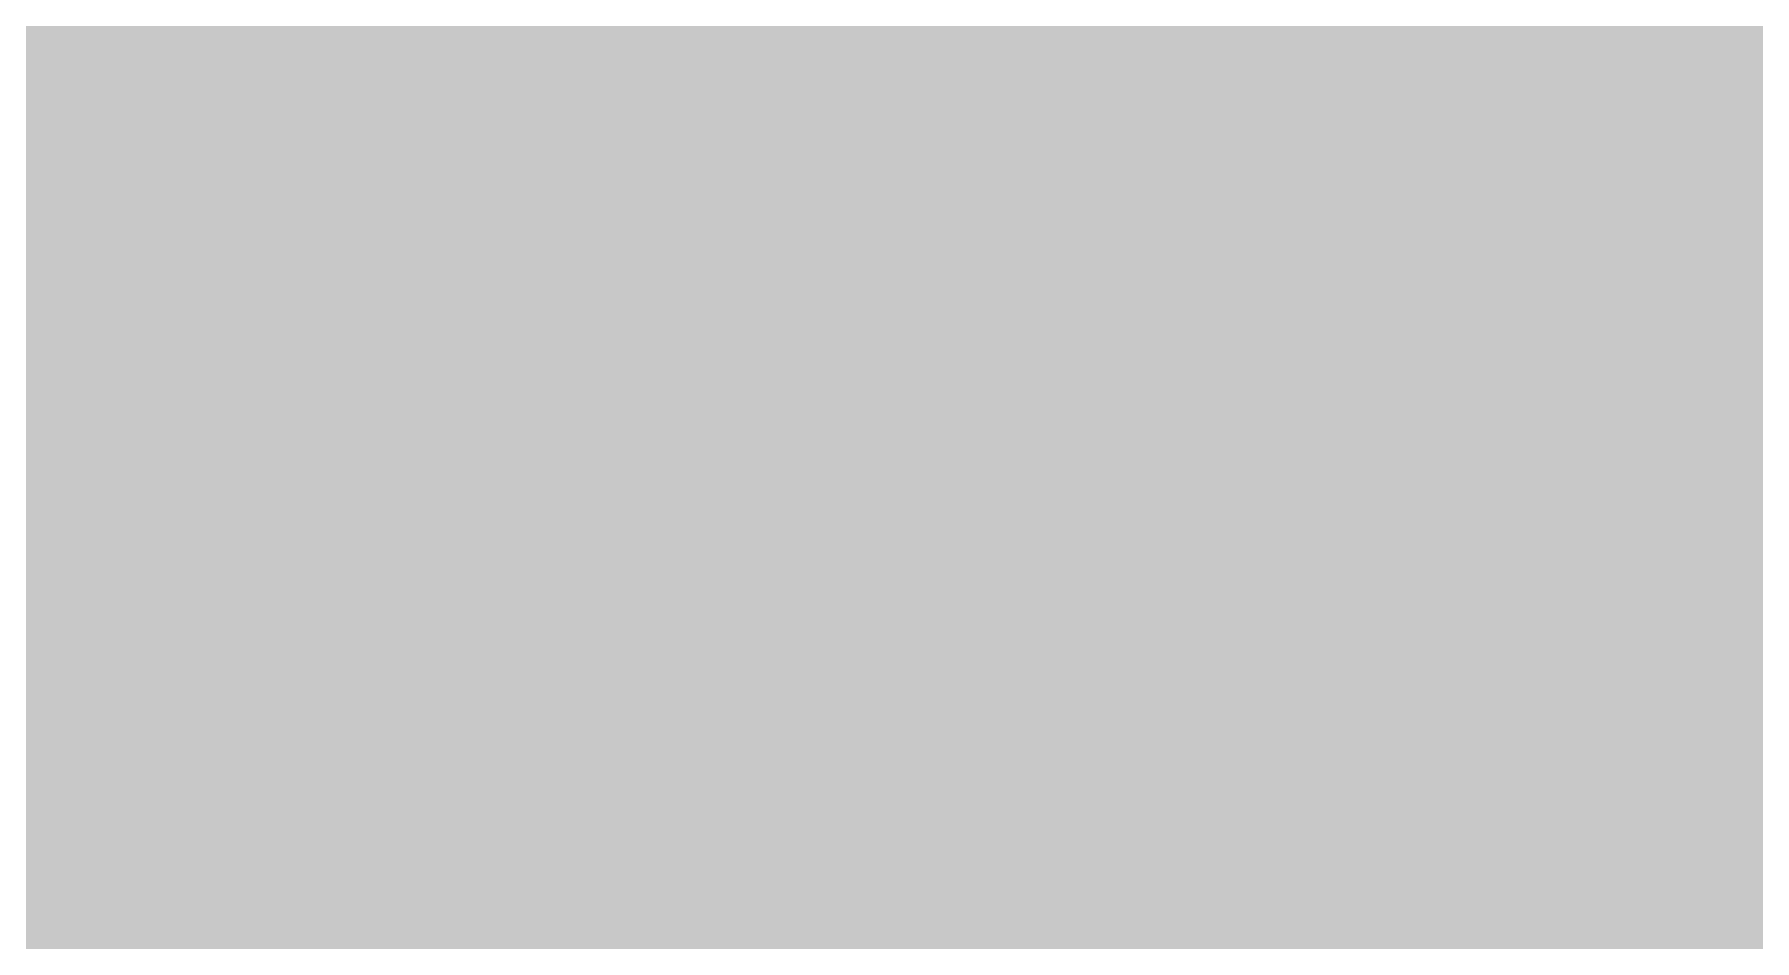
# Model space of a CAD drawing. Extents: x -10 to 131, y -93 to 209.
# Drawn here: x 45.52 to 65.2, y 47.9 to 58.27 of the extents above; entities that cross this region are included whole.
import ezdxf

# ---------------------------------------------------------------- set-up
doc = ezdxf.new("R2010")
doc.units = 0
doc.header["$MEASUREMENT"] = 0
for name, color, linetype in [('22-303-0_BOT', 2, 'CONTINUOUS'), ('22-303-0_DRL', 1, 'CONTINUOUS'), ('22-303-0_GND', 3, 'CONTINUOUS'), ('22-303-0_SST', 8, 'CONTINUOUS')]:
    doc.layers.add(name, color=color, linetype=linetype)

msp = doc.modelspace()

# ---------------------------------------------------------------- linework, layer by layer
at = {"layer": '22-303-0_BOT', "const_width": 0.254}
for points in [[(76.454, 58.10758), (9.4996, 58.10758)], [(45.5422, 58.10758), (45.5422, 33.02)], [(45.7708, 58.10758), (45.7708, 33.02)], [(45.9994, 58.10758), (45.9994, 33.02)], [(46.228, 58.10758), (46.228, 33.02)], [(46.4566, 58.10758), (46.4566, 33.02)], [(46.6852, 58.10758), (46.6852, 33.02)], [(46.9138, 58.10758), (46.9138, 33.02)], [(47.1424, 58.10758), (47.1424, 33.02)], [(47.371, 58.10758), (47.371, 33.02)], [(47.5996, 58.10758), (47.5996, 33.02)], [(47.8282, 58.10758), (47.8282, 33.02)], [(48.0568, 58.10758), (48.0568, 33.02)], [(48.2854, 58.10758), (48.2854, 33.02)], [(48.514, 58.10758), (48.514, 33.02)], [(48.7426, 58.10758), (48.7426, 33.02)], [(48.9712, 58.10758), (48.9712, 33.02)], [(49.1998, 58.10758), (49.1998, 33.02)], [(49.4284, 58.10758), (49.4284, 33.02)], [(49.657, 58.10758), (49.657, 33.02)], [(49.8856, 58.10758), (49.8856, 33.02)], [(50.1142, 58.10758), (50.1142, 33.02)], [(50.3428, 58.10758), (50.3428, 45.21454)], [(50.5714, 58.10758), (50.5714, 45.4787)], [(50.8, 58.10758), (50.8, 45.59808)], [(51.0286, 58.10758), (51.0286, 45.63872)], [(51.2572, 58.10758), (51.2572, 45.61332)], [(51.4858, 58.10758), (51.4858, 45.51426)], [(51.7144, 58.10758), (51.7144, 45.29582)], [(51.943, 58.10758), (51.943, 33.02)], [(52.1716, 58.10758), (52.1716, 33.02)], [(52.4002, 58.10758), (52.4002, 39.54272)], [(52.6288, 58.10758), (52.6288, 39.78148)], [(52.8574, 58.10758), (52.8574, 39.8907)], [(53.086, 58.10758), (53.086, 39.92372)], [(53.3146, 58.10758), (53.3146, 39.8907)], [(53.5432, 58.10758), (53.5432, 39.78148)], [(53.7718, 58.10758), (53.7718, 39.54272)], [(54.0004, 58.10758), (54.0004, 35.5727)], [(54.229, 58.10758), (54.229, 35.69208)], [(54.4576, 58.10758), (54.4576, 35.73272)], [(54.6862, 58.10758), (54.6862, 35.70732)], [(54.9148, 58.10758), (54.9148, 35.60826)], [(55.1434, 58.10758), (55.1434, 35.38982)], [(55.372, 58.10758), (55.372, 33.02)], [(55.6006, 58.10758), (55.6006, 33.02)], [(55.8292, 58.10758), (55.8292, 33.02)], [(56.0578, 58.10758), (56.0578, 33.02)], [(56.2864, 58.10758), (56.2864, 33.02)], [(56.515, 58.10758), (56.515, 33.02)], [(56.7436, 58.10758), (56.7436, 33.02)], [(56.9722, 58.10758), (56.9722, 33.02)], [(57.2008, 58.10758), (57.2008, 33.02)], [(57.4294, 58.10758), (57.4294, 33.02)], [(57.658, 58.10758), (57.658, 33.02)], [(57.8866, 58.10758), (57.8866, 33.02)], [(58.1152, 58.10758), (58.1152, 33.02)], [(58.3438, 58.10758), (58.3438, 33.02)], [(58.5724, 58.10758), (58.5724, 33.02)], [(58.801, 58.10758), (58.801, 33.02)], [(59.0296, 58.10758), (59.0296, 33.02)], [(59.2582, 58.10758), (59.2582, 33.02)], [(59.4868, 58.10758), (59.4868, 33.02)], [(59.7154, 58.10758), (59.7154, 33.02)], [(59.944, 58.10758), (59.944, 33.02)], [(60.1726, 58.10758), (60.1726, 33.02)], [(60.4012, 58.10758), (60.4012, 33.02)], [(60.6298, 58.10758), (60.6298, 33.02)], [(60.8584, 58.10758), (60.8584, 33.02)], [(61.087, 58.10758), (61.087, 33.02)], [(61.3156, 58.10758), (61.3156, 33.02)], [(61.5442, 58.10758), (61.5442, 33.02)], [(61.7728, 58.10758), (61.7728, 33.02)], [(62.0014, 58.10758), (62.0014, 33.02)], [(62.23, 58.10758), (62.23, 33.02)], [(62.4586, 58.10758), (62.4586, 33.02)], [(62.6872, 58.10758), (62.6872, 33.02)], [(62.9158, 58.10758), (62.9158, 33.02)], [(63.1444, 58.10758), (63.1444, 33.02)], [(63.373, 58.10758), (63.373, 33.02)], [(63.6016, 58.10758), (63.6016, 33.02)], [(63.8302, 58.10758), (63.8302, 33.02)], [(64.0588, 58.10758), (64.0588, 33.02)], [(64.2874, 58.10758), (64.2874, 43.83532)], [(64.516, 58.10758), (64.516, 44.0182)], [(64.7446, 58.10758), (64.7446, 44.09948)], [(64.9732, 58.10758), (64.9732, 44.10964)], [(65.2018, 58.10758), (65.2018, 44.05376)], [(76.454, 57.8866), (7.1755, 57.8866)], [(76.454, 57.658), (7.1755, 57.658)], [(76.454, 57.4294), (17.37106, 57.4294)], [(76.454, 57.2008), (17.70126, 57.2008)], [(76.454, 56.9722), (17.92986, 56.9722)], [(76.454, 56.7436), (18.15846, 56.7436)], [(76.454, 56.515), (18.38706, 56.515)], [(76.454, 56.2864), (18.61566, 56.2864)], [(76.454, 56.0578), (18.84426, 56.0578)], [(76.454, 55.8292), (19.07286, 55.8292)], [(76.454, 55.6006), (19.30146, 55.6006)], [(76.454, 55.372), (19.53006, 55.372)], [(76.454, 55.1434), (19.75866, 55.1434)], [(76.454, 54.9148), (19.98726, 54.9148)], [(76.454, 54.6862), (20.21586, 54.6862)], [(76.454, 54.4576), (20.44446, 54.4576)], [(76.454, 54.229), (20.67306, 54.229)], [(76.454, 54.0004), (20.90166, 54.0004)], [(76.454, 53.7718), (21.12264, 53.7718)], [(76.454, 53.5432), (21.24202, 53.5432)], [(76.454, 53.3146), (21.2725, 53.3146)], [(76.454, 53.086), (21.2725, 53.086)], [(76.454, 52.8574), (21.2725, 52.8574)], [(76.454, 52.6288), (21.2725, 52.6288)], [(76.454, 52.4002), (21.2725, 52.4002)], [(76.454, 52.1716), (21.2725, 52.1716)], [(76.454, 51.943), (21.2725, 51.943)], [(76.454, 51.7144), (21.2725, 51.7144)], [(76.454, 51.4858), (21.2725, 51.4858)], [(76.454, 51.2572), (21.2725, 51.2572)], [(76.454, 51.0286), (21.2725, 51.0286)], [(76.454, 50.8), (21.2725, 50.8)], [(76.454, 50.5714), (21.2725, 50.5714)], [(76.454, 50.3428), (21.32076, 50.3428)], [(76.454, 50.1142), (21.37664, 50.1142)], [(76.454, 49.8856), (21.36648, 49.8856)], [(76.454, 49.657), (21.2852, 49.657)], [(76.454, 49.4284), (23.95982, 49.4284)], [(76.454, 49.1998), (24.17826, 49.1998)], [(76.454, 48.9712), (24.27732, 48.9712)], [(76.454, 48.7426), (24.30272, 48.7426)], [(76.454, 48.514), (24.26208, 48.514)], [(76.454, 48.2854), (24.1427, 48.2854)], [(76.454, 48.0568), (23.87854, 48.0568)], [(76.454, 47.8282), (20.5994, 47.8282)]]:
    msp.add_lwpolyline(points, dxfattribs=at)
at = {"layer": '22-303-0_DRL', "const_width": 0.254}
msp.add_lwpolyline([(93.45422, 17.63014), (76.454, 17.63014), (76.454, 58.10758), (9.4996, 58.10758), (9.4996, 122.97664), (13.5001, 122.97664), (13.5001, 131.9784), (5.25018, 131.9784), (5.25018, 155.55976), (9.4996, 155.55976), (9.4996, 189.7761), (111.50092, 189.7761), (111.50092, 159.77616), (106.36504, 159.77616), (106.36504, 90.10904), (82.63636, 90.10904), (82.63636, 115.10772), (72.03948, 115.10772), (72.03948, 80.10906), (111.50092, 80.10906), (111.50092, 58.10758), (93.45422, 58.10758), (93.45422, 17.63014)], dxfattribs=at)
at = {"layer": '22-303-0_GND', "const_width": 1.27}
msp.add_lwpolyline([(111.50092, 58.27014), (9.4996, 58.27014)], dxfattribs=at)
at = {"layer": '22-303-0_SST'}
for points, const_width in [([(54.356, 55.18912), (53.56606, 55.18912), (54.356, 56.31688), (54.356, 56.59882), (54.25694, 56.88076), (53.66512, 56.88076), (53.56606, 56.59882)], 0.1524), ([(55.5498, 55.18912), (54.75986, 55.18912), (55.5498, 56.31688), (55.5498, 56.59882), (55.45074, 56.88076), (54.85892, 56.88076), (54.75986, 56.59882)], 0.1524), ([(57.14746, 55.47106), (57.34558, 55.18912), (57.73928, 55.18912), (57.9374, 55.47106), (57.9374, 55.753), (57.54116, 56.31688), (57.9374, 56.88076), (57.14746, 56.88076)], 0.1524), ([(58.6359, 55.18912), (58.44032, 55.47106), (58.34126, 55.753), (58.34126, 56.31688), (58.44032, 56.59882), (58.6359, 56.88076), (58.83402, 56.88076), (59.03214, 56.59882), (59.1312, 56.31688), (59.1312, 55.753), (59.03214, 55.47106), (58.83402, 55.18912), (58.6359, 55.18912)], 0.1524), ([(59.53506, 55.47106), (59.73318, 55.18912), (60.12688, 55.18912), (60.325, 55.47106), (60.325, 55.753), (59.92876, 56.31688), (60.325, 56.88076), (59.53506, 56.88076)], 0.1524), ([(62.2173, 55.18912), (62.02172, 55.47106), (61.92266, 55.753), (61.92266, 56.31688), (62.02172, 56.59882), (62.2173, 56.88076), (62.41542, 56.88076), (62.61354, 56.59882), (62.7126, 56.31688), (62.7126, 55.753), (62.61354, 55.47106), (62.41542, 55.18912), (62.2173, 55.18912)], 0.1524), ([(56.7436, 56.03494), (55.95366, 56.03494)], 0.1524), ([(61.5188, 56.03494), (60.72886, 56.03494)], 0.1524), ([(47.879, 52.77612), (47.879, 53.62194), (47.58182, 54.46776), (47.3837, 54.46776), (47.08906, 53.62194), (47.08906, 52.77612)], 0.1524), ([(49.0728, 54.18582), (48.97374, 54.46776), (48.38192, 54.46776), (48.28286, 54.18582), (48.28286, 53.90388), (48.38192, 53.62194), (48.97374, 53.62194), (49.0728, 53.34), (49.0728, 53.05806), (48.97374, 52.77612), (48.38192, 52.77612), (48.28286, 53.05806)], 0.1524), ([(50.2666, 54.18582), (50.16754, 54.46776), (49.57572, 54.46776), (49.47666, 54.18582), (49.47666, 53.90388), (49.57572, 53.62194), (50.16754, 53.62194), (50.2666, 53.34), (50.2666, 53.05806), (50.16754, 52.77612), (49.57572, 52.77612), (49.47666, 53.05806)], 0.1524), ([(51.4604, 54.46776), (51.16322, 53.62194), (50.9651, 53.62194), (50.67046, 54.46776)], 0.1524), ([(64.897, 54.483), (52.197, 54.483), (52.197, 52.832)], 0.254), ([(64.897, 54.4068), (52.197, 54.4068)], 0.254), ([(52.2986, 54.483), (52.2986, 52.705)], 0.254), ([(52.5272, 54.483), (52.5272, 52.705)], 0.254), ([(52.7558, 54.483), (52.7558, 52.705)], 0.254), ([(52.9844, 54.483), (52.9844, 52.705)], 0.254), ([(53.213, 54.483), (53.213, 52.705)], 0.254), ([(53.4416, 54.483), (53.4416, 52.705)], 0.254), ([(53.6702, 54.483), (53.6702, 52.705)], 0.254), ([(53.8988, 54.483), (53.8988, 52.705)], 0.254), ([(54.1274, 54.483), (54.1274, 52.705)], 0.254), ([(54.356, 54.483), (54.356, 52.705)], 0.254), ([(54.5846, 54.483), (54.5846, 52.705)], 0.254), ([(54.8132, 54.483), (54.8132, 52.705)], 0.254), ([(55.0418, 54.483), (55.0418, 52.705)], 0.254), ([(55.2704, 54.483), (55.2704, 52.705)], 0.254), ([(55.499, 54.483), (55.499, 52.705)], 0.254), ([(55.7276, 54.483), (55.7276, 52.705)], 0.254), ([(55.9562, 54.483), (55.9562, 52.705)], 0.254), ([(56.1848, 54.483), (56.1848, 52.705)], 0.254), ([(56.4134, 54.483), (56.4134, 52.705)], 0.254), ([(56.642, 54.483), (56.642, 52.705)], 0.254), ([(56.8706, 54.483), (56.8706, 52.705)], 0.254), ([(57.0992, 54.483), (57.0992, 52.705)], 0.254), ([(57.3278, 54.483), (57.3278, 52.705)], 0.254), ([(57.5564, 54.483), (57.5564, 52.705)], 0.254), ([(57.785, 54.483), (57.785, 52.705)], 0.254), ([(58.0136, 54.483), (58.0136, 52.705)], 0.254), ([(58.2422, 54.483), (58.2422, 52.705)], 0.254), ([(58.4708, 54.483), (58.4708, 52.705)], 0.254), ([(58.6994, 54.483), (58.6994, 52.705)], 0.254), ([(58.928, 54.483), (58.928, 52.705)], 0.254), ([(59.1566, 54.483), (59.1566, 52.705)], 0.254), ([(59.3852, 54.483), (59.3852, 52.705)], 0.254), ([(59.6138, 54.483), (59.6138, 52.705)], 0.254), ([(59.8424, 54.483), (59.8424, 52.705)], 0.254), ([(60.071, 54.483), (60.071, 52.705)], 0.254), ([(60.2996, 54.483), (60.2996, 52.705)], 0.254), ([(60.5282, 54.483), (60.5282, 52.705)], 0.254), ([(60.7568, 54.483), (60.7568, 52.705)], 0.254), ([(60.9854, 54.483), (60.9854, 52.705)], 0.254), ([(61.214, 54.483), (61.214, 52.705)], 0.254), ([(61.4426, 54.483), (61.4426, 52.705)], 0.254), ([(61.6712, 54.483), (61.6712, 52.705)], 0.254), ([(61.8998, 54.483), (61.8998, 52.705)], 0.254), ([(62.1284, 54.483), (62.1284, 52.705)], 0.254), ([(62.357, 54.483), (62.357, 52.705)], 0.254), ([(62.5856, 54.483), (62.5856, 52.705)], 0.254), ([(62.8142, 54.483), (62.8142, 52.705)], 0.254), ([(63.0428, 54.483), (63.0428, 52.705)], 0.254), ([(63.2714, 54.483), (63.2714, 52.705)], 0.254), ([(63.5, 54.483), (63.5, 52.705)], 0.254), ([(63.7286, 54.483), (63.7286, 52.705)], 0.254), ([(63.9572, 54.483), (63.9572, 52.705)], 0.254), ([(64.1858, 54.483), (64.1858, 52.705)], 0.254), ([(64.4144, 54.483), (64.4144, 52.705)], 0.254), ([(64.643, 54.483), (64.643, 52.705)], 0.254), ([(64.8716, 54.483), (64.8716, 52.705)], 0.254), ([(64.897, 54.483), (64.897, 52.705)], 0.254), ([(64.897, 54.1782), (52.197, 54.1782)], 0.254), ([(64.897, 53.9496), (52.197, 53.9496)], 0.254), ([(64.897, 53.721), (52.197, 53.721)], 0.254), ([(51.06416, 52.77612), (51.06416, 53.62194)], 0.1524), ([(64.897, 53.4924), (52.197, 53.4924)], 0.254), ([(47.879, 53.34), (47.08906, 53.34)], 0.1524), ([(64.897, 53.2638), (52.197, 53.2638)], 0.254), ([(64.897, 53.0352), (52.197, 53.0352)], 0.254), ([(52.197, 52.832), (52.197, 52.705)], 0.254), ([(64.897, 52.8066), (52.197, 52.8066)], 0.254), ([(64.897, 52.705), (52.197, 52.705)], 0.254), ([(64.897, 52.07), (52.197, 52.07), (52.197, 50.419)], 0.254), ([(52.2986, 52.07), (52.2986, 50.292)], 0.254), ([(52.5272, 52.07), (52.5272, 50.292)], 0.254), ([(52.7558, 52.07), (52.7558, 50.292)], 0.254), ([(52.9844, 52.07), (52.9844, 50.292)], 0.254), ([(53.213, 52.07), (53.213, 50.292)], 0.254), ([(53.4416, 52.07), (53.4416, 50.292)], 0.254), ([(53.6702, 52.07), (53.6702, 50.292)], 0.254), ([(53.8988, 52.07), (53.8988, 50.292)], 0.254), ([(54.1274, 52.07), (54.1274, 50.292)], 0.254), ([(54.356, 52.07), (54.356, 50.292)], 0.254), ([(54.5846, 52.07), (54.5846, 50.292)], 0.254), ([(54.8132, 52.07), (54.8132, 50.292)], 0.254), ([(55.0418, 52.07), (55.0418, 50.292)], 0.254), ([(55.2704, 52.07), (55.2704, 50.292)], 0.254), ([(55.499, 52.07), (55.499, 50.292)], 0.254), ([(55.7276, 52.07), (55.7276, 50.292)], 0.254), ([(55.9562, 52.07), (55.9562, 50.292)], 0.254), ([(56.1848, 52.07), (56.1848, 50.292)], 0.254), ([(56.4134, 52.07), (56.4134, 50.292)], 0.254), ([(56.642, 52.07), (56.642, 50.292)], 0.254), ([(56.8706, 52.07), (56.8706, 50.292)], 0.254), ([(57.0992, 52.07), (57.0992, 50.292)], 0.254), ([(57.3278, 52.07), (57.3278, 50.292)], 0.254), ([(57.5564, 52.07), (57.5564, 50.292)], 0.254), ([(57.785, 52.07), (57.785, 50.292)], 0.254), ([(58.0136, 52.07), (58.0136, 50.292)], 0.254), ([(58.2422, 52.07), (58.2422, 50.292)], 0.254), ([(58.4708, 52.07), (58.4708, 50.292)], 0.254), ([(58.6994, 52.07), (58.6994, 50.292)], 0.254), ([(58.928, 52.07), (58.928, 50.292)], 0.254), ([(59.1566, 52.07), (59.1566, 50.292)], 0.254), ([(59.3852, 52.07), (59.3852, 50.292)], 0.254), ([(59.6138, 52.07), (59.6138, 50.292)], 0.254), ([(59.8424, 52.07), (59.8424, 50.292)], 0.254), ([(60.071, 52.07), (60.071, 50.292)], 0.254), ([(60.2996, 52.07), (60.2996, 50.292)], 0.254), ([(60.5282, 52.07), (60.5282, 50.292)], 0.254), ([(60.7568, 52.07), (60.7568, 50.292)], 0.254), ([(60.9854, 52.07), (60.9854, 50.292)], 0.254), ([(61.214, 52.07), (61.214, 50.292)], 0.254), ([(61.4426, 52.07), (61.4426, 50.292)], 0.254), ([(61.6712, 52.07), (61.6712, 50.292)], 0.254), ([(61.8998, 52.07), (61.8998, 50.292)], 0.254), ([(62.1284, 52.07), (62.1284, 50.292)], 0.254), ([(62.357, 52.07), (62.357, 50.292)], 0.254), ([(62.5856, 52.07), (62.5856, 50.292)], 0.254), ([(62.8142, 52.07), (62.8142, 50.292)], 0.254), ([(63.0428, 52.07), (63.0428, 50.292)], 0.254), ([(63.2714, 52.07), (63.2714, 50.292)], 0.254), ([(63.5, 52.07), (63.5, 50.292)], 0.254), ([(63.7286, 52.07), (63.7286, 50.292)], 0.254), ([(63.9572, 52.07), (63.9572, 50.292)], 0.254), ([(64.1858, 52.07), (64.1858, 50.292)], 0.254), ([(64.4144, 52.07), (64.4144, 50.292)], 0.254), ([(64.643, 52.07), (64.643, 50.292)], 0.254), ([(64.8716, 52.07), (64.8716, 50.292)], 0.254), ([(64.897, 52.07), (64.897, 50.292)], 0.254), ([(49.022, 51.77282), (48.92294, 52.05476), (48.33112, 52.05476), (48.23206, 51.77282), (48.23206, 51.49088), (48.33112, 51.20894), (48.92294, 51.20894), (49.022, 50.927), (49.022, 50.64506), (48.92294, 50.36312), (48.33112, 50.36312), (48.23206, 50.64506)], 0.1524), ([(50.2158, 50.64506), (50.11674, 50.36312), (49.52492, 50.36312), (49.42586, 50.64506), (49.42586, 51.77282), (49.52492, 52.05476), (50.11674, 52.05476), (50.2158, 51.77282)], 0.1524), ([(50.61966, 50.36312), (50.61966, 52.05476)], 0.1524), ([(51.4096, 50.36312), (51.4096, 52.05476)], 0.1524), ([(64.897, 51.9938), (52.197, 51.9938)], 0.254), ([(64.897, 51.7652), (52.197, 51.7652)], 0.254), ([(64.897, 51.5366), (52.197, 51.5366)], 0.254), ([(64.897, 51.308), (52.197, 51.308)], 0.254), ([(51.4096, 51.20894), (50.61966, 51.20894)], 0.1524), ([(64.897, 51.0794), (52.197, 51.0794)], 0.254), ([(64.897, 50.8508), (52.197, 50.8508)], 0.254), ([(64.897, 50.6222), (52.197, 50.6222)], 0.254), ([(52.197, 50.419), (52.197, 50.292)], 0.254), ([(64.897, 50.3936), (52.197, 50.3936)], 0.254), ([(64.897, 50.292), (52.197, 50.292)], 0.254)]:
    msp.add_lwpolyline(points, dxfattribs=dict(at, const_width=const_width))

doc.saveas('drawing.dxf')
